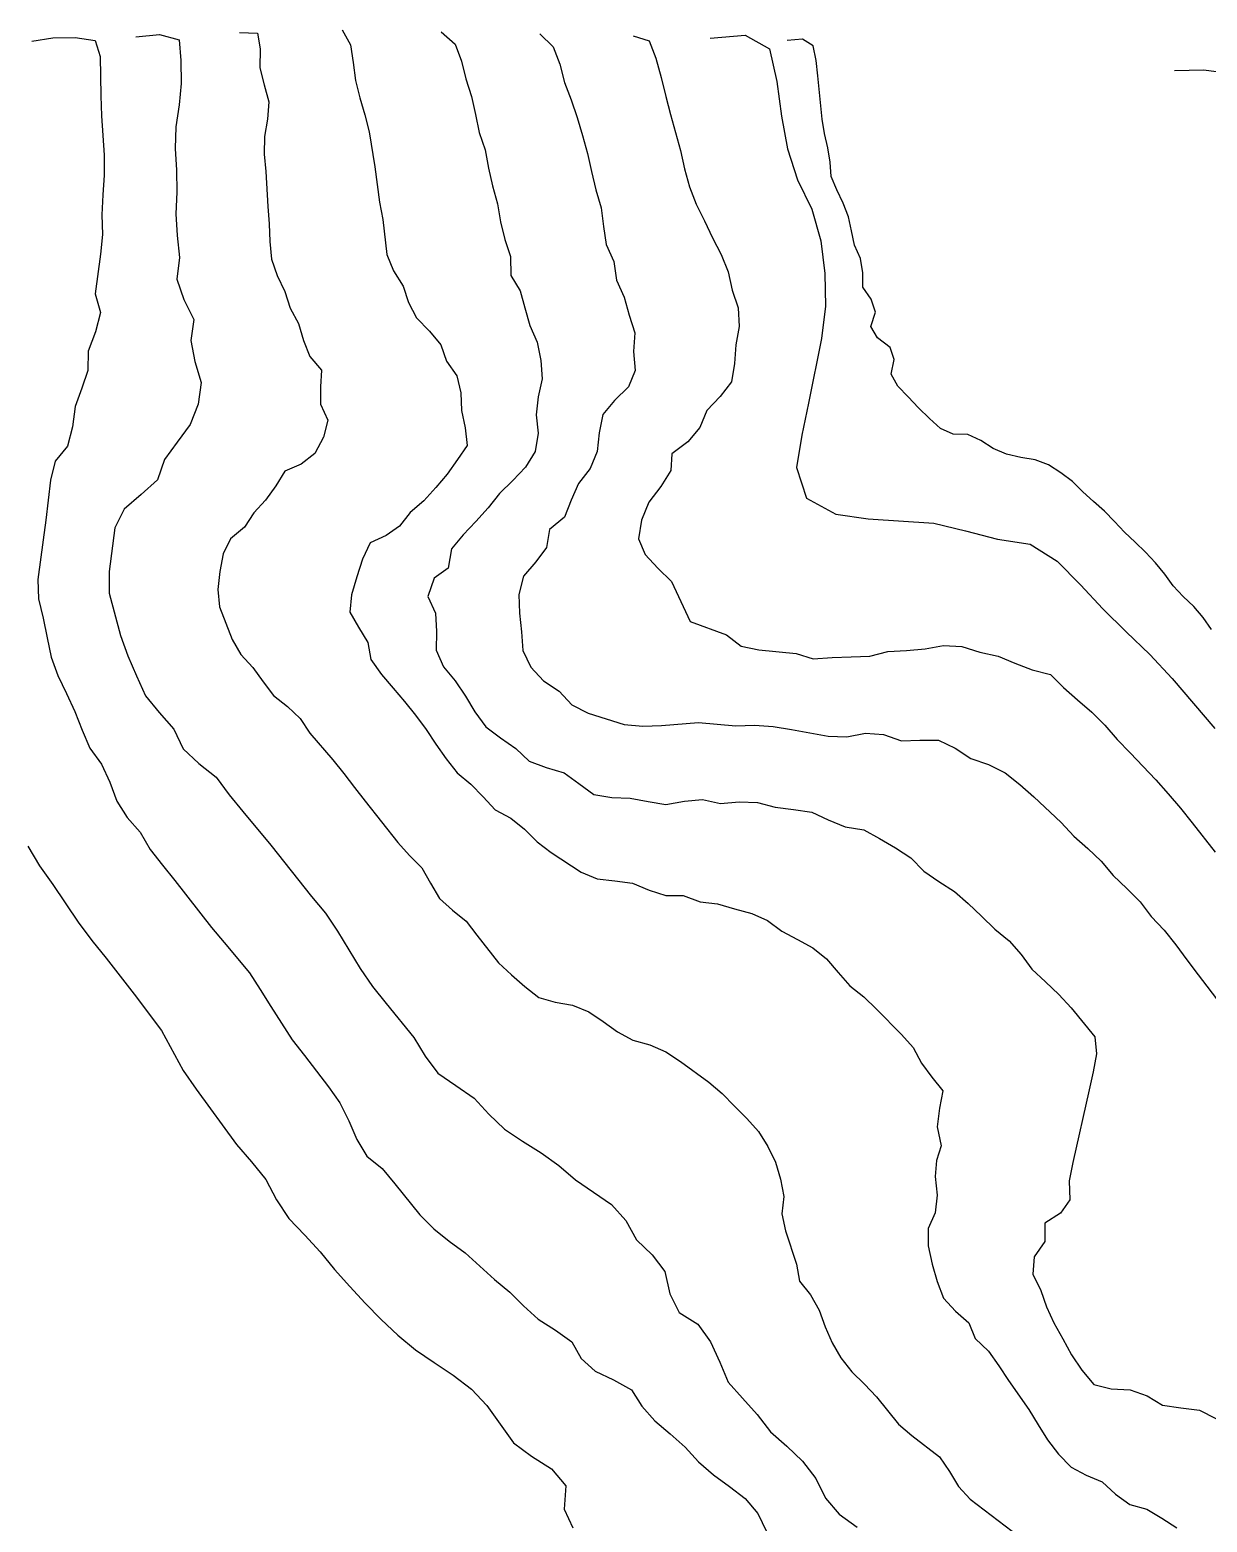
# Model space of a CAD drawing. Extents: x 2403 to 3303, y 1591 to 2515.
# Drawn here: x 2708.5 to 3005.3, y 2139.1 to 2515.2 of the extents above; entities that cross this region are included whole.
import ezdxf

# ---------------------------------------------------------------- set-up
doc = ezdxf.new("R2010")
doc.units = 0
doc.header["$MEASUREMENT"] = 0
doc.layers.add('TOPO', color=7, linetype='CONTINUOUS')

msp = doc.modelspace()

# ---------------------------------------------------------------- linework, layer by layer
at = {"layer": 'TOPO', "color": 0}
for p, q in [((2709.011, 2512.413, 530), (2714.31, 2513.246, 530)), ((2714.31, 2513.246, 530), (2719.977, 2513.264, 530)), ((2719.977, 2513.264, 530), (2724.97, 2512.536, 530)), ((2724.97, 2512.536, 530), (2726.256, 2508.48, 530)), ((2735.203, 2513.483, 520), (2741.181, 2514.071, 520)), ((2741.181, 2514.071, 520), (2746.146, 2512.749, 520)), ((2746.146, 2512.749, 520), (2746.581, 2507.477, 520)), ((2761.396, 2514.554, 510), (2765.903, 2514.382, 510)), ((2765.903, 2514.382, 510), (2766.571, 2510.426, 510)), ((2787.265, 2515.232, 500), (2789.329, 2511.465, 500)), ((2812.164, 2514.73, 490), (2815.713, 2511.623, 490)), ((2837.064, 2514.228, 480), (2840.464, 2510.928, 480)), ((2860.594, 2513.708, 470), (2864.6, 2512.466, 470)), ((2864.6, 2512.466, 470), (2866.359, 2508.093, 470)), ((2880.014, 2513.13, 460), (2888.796, 2513.866, 460)), ((2888.796, 2513.866, 460), (2894.962, 2510.423, 460)), ((2903.321, 2512.862, 450), (2899.434, 2512.552, 450)), ((2905.944, 2511.192, 450), (2903.321, 2512.862, 450)), ((2726.256, 2508.48, 530), (2726.407, 2498.581, 530)), ((2766.571, 2510.426, 510), (2766.499, 2505.633, 510)), ((2789.329, 2511.465, 500), (2789.995, 2506.982, 500)), ((2815.713, 2511.623, 490), (2817.317, 2507.369, 490)), ((2840.464, 2510.928, 480), (2842.082, 2506.576, 480)), ((2894.962, 2510.423, 460), (2896.797, 2502.248, 460)), ((2906.73, 2507.511, 450), (2905.944, 2511.192, 450)), ((2746.581, 2507.477, 520), (2746.635, 2501.746, 520)), ((2766.499, 2505.633, 510), (2767.565, 2501.381, 510)), ((2789.995, 2506.982, 500), (2790.584, 2502.446, 500)), ((2817.317, 2507.369, 490), (2818.418, 2502.851, 490)), ((2842.082, 2506.576, 480), (2843.253, 2501.975, 480)), ((2866.359, 2508.093, 470), (2867.672, 2503.185, 470)), ((2907.172, 2503.609, 450), (2906.73, 2507.511, 450)), ((2997.033, 2505.025, 460), (3004.457, 2505.167, 460)), ((3004.457, 2505.167, 460), (3011.939, 2504.143, 460)), ((2746.635, 2501.746, 520), (2746.138, 2496.302, 520)), ((2767.565, 2501.381, 510), (2768.748, 2497.125, 510)), ((2790.584, 2502.446, 500), (2791.664, 2498.097, 500)), ((2818.418, 2502.851, 490), (2819.808, 2498.415, 490)), ((2843.253, 2501.975, 480), (2844.987, 2497.598, 480)), ((2867.672, 2503.185, 470), (2868.83, 2498.418, 470)), ((2896.797, 2502.248, 460), (2897.964, 2493.441, 460)), ((2908.263, 2492.696, 450), (2907.172, 2503.609, 450)), ((2726.407, 2498.581, 530), (2726.539, 2493.596, 530)), ((2791.664, 2498.097, 500), (2792.965, 2493.829, 500)), ((2819.808, 2498.415, 490), (2820.868, 2493.904, 490)), ((2844.987, 2497.598, 480), (2846.52, 2493.151, 480)), ((2868.83, 2498.418, 470), (2869.998, 2493.886, 470)), ((2726.539, 2493.596, 530), (2726.925, 2488.61, 530)), ((2746.138, 2496.302, 520), (2745.324, 2490.824, 520)), ((2768.748, 2497.125, 510), (2768.396, 2492.747, 510)), ((2792.965, 2493.829, 500), (2794.017, 2489.496, 500)), ((2820.868, 2493.904, 490), (2821.74, 2489.364, 490)), ((2869.998, 2493.886, 470), (2872.502, 2484.793, 470)), ((2897.964, 2493.441, 460), (2899.517, 2485.244, 460)), ((2745.324, 2490.824, 520), (2745.123, 2485.339, 520)), ((2768.396, 2492.747, 510), (2767.642, 2488.336, 510)), ((2846.52, 2493.151, 480), (2847.847, 2488.631, 480)), ((2908.813, 2489.07, 450), (2908.263, 2492.696, 450)), ((2726.925, 2488.61, 530), (2727.273, 2483.622, 530)), ((2767.642, 2488.336, 510), (2767.543, 2483.938, 510)), ((2794.017, 2489.496, 500), (2795.444, 2480.699, 500)), ((2821.74, 2489.364, 490), (2823.268, 2484.966, 490)), ((2847.847, 2488.631, 480), (2849.09, 2484.09, 480)), ((2909.691, 2485.508, 450), (2908.813, 2489.07, 450)), ((2727.273, 2483.622, 530), (2727.249, 2478.631, 530)), ((2745.123, 2485.339, 520), (2745.472, 2479.845, 520)), ((2767.543, 2483.938, 510), (2768.008, 2479.538, 510)), ((2823.268, 2484.966, 490), (2824.106, 2480.414, 490)), ((2849.09, 2484.09, 480), (2850.141, 2479.502, 480)), ((2872.502, 2484.793, 470), (2873.569, 2480.202, 470)), ((2899.517, 2485.244, 460), (2902.014, 2477.471, 460)), ((2910.236, 2481.885, 450), (2909.691, 2485.508, 450)), ((2727.249, 2478.631, 530), (2726.93, 2473.64, 530)), ((2745.472, 2479.845, 520), (2745.585, 2474.348, 520)), ((2768.008, 2479.538, 510), (2768.474, 2470.72, 510)), ((2795.444, 2480.699, 500), (2796.085, 2476.282, 500)), ((2824.106, 2480.414, 490), (2825.158, 2475.886, 490)), ((2850.141, 2479.502, 480), (2851.193, 2474.912, 480)), ((2873.569, 2480.202, 470), (2874.802, 2475.648, 470)), ((2910.539, 2478.237, 450), (2910.236, 2481.885, 450)), ((2796.085, 2476.282, 500), (2796.625, 2471.836, 500)), ((2825.158, 2475.886, 490), (2826.405, 2471.398, 490)), ((2851.193, 2474.912, 480), (2852.533, 2470.392, 480)), ((2874.802, 2475.648, 470), (2876.485, 2471.266, 470)), ((2902.014, 2477.471, 460), (2905.629, 2470.006, 460)), ((2911.96, 2474.881, 450), (2910.539, 2478.237, 450)), ((2913.57, 2471.555, 450), (2911.96, 2474.881, 450)), ((2726.93, 2473.64, 530), (2726.639, 2468.651, 530)), ((2745.585, 2474.348, 520), (2745.342, 2468.852, 520)), ((2796.625, 2471.836, 500), (2797.491, 2467.464, 500)), ((2826.405, 2471.398, 490), (2827.145, 2466.843, 490)), ((2876.485, 2471.266, 470), (2878.621, 2467.062, 470)), ((2914.89, 2468.134, 450), (2913.57, 2471.555, 450)), ((2726.639, 2468.651, 530), (2726.803, 2463.671, 530)), ((2745.342, 2468.852, 520), (2745.692, 2463.375, 520)), ((2768.474, 2470.72, 510), (2768.872, 2466.323, 510)), ((2797.491, 2467.464, 500), (2798.474, 2458.629, 500)), ((2852.533, 2470.392, 480), (2853.099, 2465.709, 480)), ((2905.629, 2470.006, 460), (2907.89, 2462.093, 460)), ((2915.642, 2464.555, 450), (2914.89, 2468.134, 450)), ((2726.803, 2463.671, 530), (2726.361, 2458.661, 530)), ((2745.692, 2463.375, 520), (2746.197, 2457.895, 520)), ((2768.872, 2466.323, 510), (2769.001, 2461.875, 510)), ((2827.145, 2466.843, 490), (2828.27, 2462.392, 490)), ((2853.099, 2465.709, 480), (2853.779, 2461.102, 480)), ((2878.621, 2467.062, 470), (2880.64, 2462.805, 470)), ((2916.406, 2460.977, 450), (2915.642, 2464.555, 450)), ((2769.001, 2461.875, 510), (2769.421, 2457.477, 510)), ((2828.27, 2462.392, 490), (2829.676, 2458.078, 490)), ((2853.779, 2461.102, 480), (2855.748, 2456.839, 480)), ((2880.64, 2462.805, 470), (2882.771, 2458.574, 470)), ((2907.89, 2462.093, 460), (2908.93, 2453.855, 460)), ((2917.922, 2457.603, 450), (2916.406, 2460.977, 450)), ((2726.361, 2458.661, 530), (2724.966, 2448.687, 530)), ((2746.197, 2457.895, 520), (2745.598, 2452.391, 520)), ((2769.421, 2457.477, 510), (2770.893, 2453.349, 510)), ((2798.474, 2458.629, 500), (2800.191, 2454.473, 500)), ((2829.676, 2458.078, 490), (2829.735, 2453.335, 490)), ((2855.748, 2456.839, 480), (2856.371, 2452.164, 480)), ((2882.771, 2458.574, 470), (2884.512, 2454.224, 470)), ((2918.533, 2454.037, 450), (2917.922, 2457.603, 450)), ((2745.598, 2452.391, 520), (2747.372, 2447.243, 520)), ((2770.893, 2453.349, 510), (2772.753, 2449.31, 510)), ((2800.191, 2454.473, 500), (2802.662, 2450.653, 500)), ((2829.735, 2453.335, 490), (2832.091, 2449.449, 490)), ((2856.371, 2452.164, 480), (2858.335, 2447.884, 480)), ((2884.512, 2454.224, 470), (2885.569, 2449.635, 470)), ((2908.93, 2453.855, 460), (2909.121, 2445.571, 460)), ((2918.46, 2450.359, 450), (2918.533, 2454.037, 450)), ((2724.966, 2448.687, 530), (2726.293, 2444.008, 530)), ((2772.753, 2449.31, 510), (2774.16, 2445.108, 510)), ((2802.662, 2450.653, 500), (2803.996, 2446.496, 500)), ((2832.091, 2449.449, 490), (2833.328, 2445.135, 490)), ((2885.569, 2449.635, 470), (2887.072, 2445.158, 470)), ((2920.616, 2447.332, 450), (2918.46, 2450.359, 450)), ((2747.372, 2447.243, 520), (2749.889, 2442.226, 520)), ((2774.16, 2445.108, 510), (2776.206, 2441.198, 510)), ((2803.996, 2446.496, 500), (2806.013, 2442.63, 500)), ((2833.328, 2445.135, 490), (2834.578, 2440.729, 490)), ((2858.335, 2447.884, 480), (2859.605, 2443.355, 480)), ((2887.072, 2445.158, 470), (2887.357, 2440.497, 470)), ((2909.121, 2445.571, 460), (2908.052, 2437.412, 460)), ((2921.717, 2444.118, 450), (2920.616, 2447.332, 450)), ((2726.293, 2444.008, 530), (2725.084, 2439.151, 530)), ((2749.889, 2442.226, 520), (2749.112, 2436.923, 520)), ((2776.206, 2441.198, 510), (2777.478, 2436.947, 510)), ((2806.013, 2442.63, 500), (2809.272, 2439.286, 500)), ((2859.605, 2443.355, 480), (2861.036, 2438.841, 480)), ((2920.559, 2440.431, 450), (2921.717, 2444.118, 450)), ((2725.084, 2439.151, 530), (2723.221, 2434.231, 530)), ((2809.272, 2439.286, 500), (2812.092, 2435.84, 500)), ((2834.578, 2440.729, 490), (2836.394, 2436.484, 490)), ((2861.036, 2438.841, 480), (2860.679, 2434.172, 480)), ((2887.357, 2440.497, 470), (2886.516, 2435.878, 470)), ((2908.052, 2437.412, 460), (2904.78, 2421.19, 460)), ((2922.211, 2437.596, 450), (2920.559, 2440.431, 450)), ((2925.429, 2435.213, 450), (2922.211, 2437.596, 450)), ((2723.221, 2434.231, 530), (2723.131, 2429.41, 530)), ((2749.112, 2436.923, 520), (2750.103, 2431.659, 520)), ((2777.478, 2436.947, 510), (2779.093, 2432.89, 510)), ((2812.092, 2435.84, 500), (2813.523, 2431.71, 500)), ((2836.394, 2436.484, 490), (2837.304, 2431.889, 490)), ((2860.679, 2434.172, 480), (2861.142, 2429.4, 480)), ((2886.516, 2435.878, 470), (2886.155, 2431.183, 470)), ((2926.378, 2432.115, 450), (2925.429, 2435.213, 450)), ((2750.103, 2431.659, 520), (2751.674, 2426.354, 520)), ((2779.093, 2432.89, 510), (2782.028, 2429.476, 510)), ((2813.523, 2431.71, 500), (2816.148, 2427.998, 500)), ((2837.304, 2431.889, 490), (2837.66, 2427.247, 490)), ((2886.155, 2431.183, 470), (2885.407, 2426.548, 470)), ((2925.614, 2428.45, 450), (2926.378, 2432.115, 450)), ((2723.131, 2429.41, 530), (2721.652, 2424.923, 530)), ((2751.674, 2426.354, 520), (2750.973, 2420.859, 520)), ((2782.028, 2429.476, 510), (2781.799, 2425.23, 510)), ((2816.148, 2427.998, 500), (2817.158, 2423.743, 500)), ((2837.66, 2427.247, 490), (2836.633, 2422.721, 490)), ((2861.142, 2429.4, 480), (2859.436, 2425.288, 480)), ((2885.407, 2426.548, 470), (2882.498, 2422.825, 470)), ((2927.351, 2425.469, 450), (2925.614, 2428.45, 450)), ((2721.652, 2424.923, 530), (2719.974, 2420.318, 530)), ((2781.799, 2425.23, 510), (2781.807, 2420.862, 510)), ((2817.158, 2423.743, 500), (2817.369, 2419.326, 500)), ((2836.633, 2422.721, 490), (2836.18, 2418.172, 490)), ((2859.436, 2425.288, 480), (2855.939, 2421.853, 480)), ((2882.498, 2422.825, 470), (2879.189, 2419.282, 470)), ((2929.903, 2422.715, 450), (2927.351, 2425.469, 450)), ((2932.57, 2419.996, 450), (2929.903, 2422.715, 450)), ((2719.974, 2420.318, 530), (2719.28, 2415.15, 530)), ((2750.973, 2420.859, 520), (2748.897, 2415.737, 520)), ((2781.807, 2420.862, 510), (2783.601, 2416.86, 510)), ((2817.369, 2419.326, 500), (2818.294, 2414.962, 500)), ((2852.987, 2418.333, 480), (2852.071, 2413.659, 480)), ((2855.939, 2421.853, 480), (2852.987, 2418.333, 480)), ((2879.189, 2419.282, 470), (2877.409, 2415.053, 470)), ((2904.78, 2421.19, 460), (2903.121, 2413.102, 460)), ((2935.272, 2417.311, 450), (2932.57, 2419.996, 450)), ((2719.28, 2415.15, 530), (2718.037, 2410.313, 530)), ((2748.897, 2415.737, 520), (2745.618, 2411.302, 520)), ((2783.601, 2416.86, 510), (2782.552, 2412.547, 510)), ((2818.294, 2414.962, 500), (2818.79, 2410.511, 500)), ((2836.18, 2418.172, 490), (2836.67, 2413.562, 490)), ((2877.409, 2415.053, 470), (2874.346, 2411.425, 470)), ((2938.054, 2414.799, 450), (2935.272, 2417.311, 450)), ((2941.256, 2413.376, 450), (2938.054, 2414.799, 450)), ((2745.618, 2411.302, 520), (2742.457, 2406.968, 520)), ((2782.552, 2412.547, 510), (2780.368, 2408.502, 510)), ((2836.67, 2413.562, 490), (2835.871, 2408.953, 490)), ((2852.071, 2413.659, 480), (2851.567, 2408.94, 480)), ((2874.346, 2411.425, 470), (2870.356, 2408.366, 470)), ((2903.121, 2413.102, 460), (2901.755, 2404.937, 460)), ((2944.971, 2413.252, 450), (2941.256, 2413.376, 450)), ((2948.25, 2411.772, 450), (2944.971, 2413.252, 450)), ((2951.346, 2409.709, 450), (2948.25, 2411.772, 450)), ((2718.037, 2410.313, 530), (2714.883, 2406.567, 530)), ((2742.457, 2406.968, 520), (2740.708, 2401.866, 520)), ((2780.368, 2408.502, 510), (2776.891, 2405.788, 510)), ((2816.321, 2406.934, 500), (2813.752, 2403.272, 500)), ((2818.79, 2410.511, 500), (2816.321, 2406.934, 500)), ((2835.871, 2408.953, 490), (2833.454, 2405.025, 490)), ((2851.567, 2408.94, 480), (2849.76, 2404.677, 480)), ((2870.356, 2408.366, 470), (2870.068, 2404.151, 470)), ((2954.703, 2408.29, 450), (2951.346, 2409.709, 450)), ((2958.297, 2407.49, 450), (2954.703, 2408.29, 450)), ((2961.939, 2406.899, 450), (2958.297, 2407.49, 450)), ((2714.883, 2406.567, 530), (2713.708, 2401.784, 530)), ((2772.777, 2404.047, 510), (2770.543, 2400.31, 510)), ((2776.891, 2405.788, 510), (2772.777, 2404.047, 510)), ((2813.752, 2403.272, 500), (2810.847, 2399.884, 500)), ((2833.454, 2405.025, 490), (2830.241, 2401.632, 490)), ((2849.76, 2404.677, 480), (2846.821, 2400.893, 480)), ((2870.068, 2404.151, 470), (2867.607, 2400.173, 470)), ((2901.755, 2404.937, 460), (2904.292, 2397.239, 460)), ((2965.311, 2405.607, 450), (2961.939, 2406.899, 450)), ((2968.417, 2403.615, 450), (2965.311, 2405.607, 450)), ((2971.353, 2401.384, 450), (2968.417, 2403.615, 450)), ((2713.708, 2401.784, 530), (2713.144, 2396.708, 530)), ((2740.708, 2401.866, 520), (2736.592, 2398.156, 520)), ((2770.543, 2400.31, 510), (2767.942, 2396.741, 510)), ((2810.847, 2399.884, 500), (2807.868, 2396.566, 500)), ((2830.241, 2401.632, 490), (2826.933, 2398.382, 490)), ((2846.821, 2400.893, 480), (2844.978, 2396.664, 480)), ((2867.607, 2400.173, 470), (2864.584, 2396.204, 470)), ((2973.965, 2398.812, 450), (2971.353, 2401.384, 450)), ((2713.144, 2396.708, 530), (2712.576, 2391.667, 530)), ((2736.592, 2398.156, 520), (2732.281, 2394.46, 520)), ((2767.942, 2396.741, 510), (2764.947, 2393.496, 510)), ((2807.868, 2396.566, 500), (2804.366, 2393.636, 500)), ((2826.933, 2398.382, 490), (2824.072, 2394.745, 490)), ((2844.978, 2396.664, 480), (2843.257, 2392.444, 480)), ((2864.584, 2396.204, 470), (2862.734, 2391.645, 470)), ((2904.292, 2397.239, 460), (2911.658, 2393.204, 460)), ((2976.662, 2396.334, 450), (2973.965, 2398.812, 450)), ((2979.455, 2393.961, 450), (2976.662, 2396.334, 450)), ((2732.281, 2394.46, 520), (2729.964, 2389.691, 520)), ((2764.947, 2393.496, 510), (2762.589, 2389.87, 510)), ((2804.366, 2393.636, 500), (2801.701, 2390.175, 500)), ((2824.072, 2394.745, 490), (2820.916, 2391.342, 490)), ((2843.257, 2392.444, 480), (2839.531, 2389.294, 480)), ((2911.658, 2393.204, 460), (2919.873, 2391.96, 460)), ((2919.873, 2391.96, 460), (2936.377, 2390.941, 460)), ((2981.983, 2391.31, 450), (2979.455, 2393.961, 450)), ((2712.576, 2391.667, 530), (2711.858, 2386.701, 530)), ((2729.964, 2389.691, 520), (2728.479, 2378.719, 520)), ((2762.589, 2389.87, 510), (2759.106, 2386.995, 510)), ((2801.701, 2390.175, 500), (2798.332, 2387.834, 500)), ((2820.916, 2391.342, 490), (2817.755, 2387.947, 490)), ((2839.531, 2389.294, 480), (2838.759, 2384.811, 480)), ((2862.734, 2391.645, 470), (2861.927, 2386.972, 470)), ((2936.377, 2390.941, 460), (2944.37, 2388.966, 460)), ((2944.37, 2388.966, 460), (2952.41, 2386.912, 460)), ((2984.497, 2388.642, 450), (2981.983, 2391.31, 450)), ((2987.145, 2386.108, 450), (2984.497, 2388.642, 450)), ((2711.858, 2386.701, 530), (2710.511, 2376.727, 530)), ((2759.106, 2386.995, 510), (2757.259, 2383.154, 510)), ((2794.325, 2385.919, 500), (2792.403, 2381.87, 500)), ((2798.332, 2387.834, 500), (2794.325, 2385.919, 500)), ((2814.812, 2384.435, 490), (2813.943, 2379.577, 490)), ((2817.755, 2387.947, 490), (2814.812, 2384.435, 490)), ((2838.759, 2384.811, 480), (2836.092, 2381.162, 480)), ((2861.927, 2386.972, 470), (2863.645, 2383.049, 470)), ((2952.41, 2386.912, 460), (2960.644, 2385.597, 460)), ((2960.644, 2385.597, 460), (2967.506, 2381.362, 460)), ((2989.788, 2383.568, 450), (2987.145, 2386.108, 450)), ((2757.259, 2383.154, 510), (2756.425, 2378.724, 510)), ((2792.403, 2381.87, 500), (2790.925, 2377.385, 500)), ((2836.092, 2381.162, 480), (2832.953, 2377.569, 480)), ((2863.645, 2383.049, 470), (2866.858, 2379.596, 470)), ((2967.506, 2381.362, 460), (2973.404, 2375.363, 460)), ((2992.318, 2380.913, 450), (2989.788, 2383.568, 450)), ((2994.592, 2378.04, 450), (2992.318, 2380.913, 450)), ((2728.479, 2378.719, 520), (2728.531, 2373.292, 520)), ((2756.425, 2378.724, 510), (2755.89, 2374.228, 510)), ((2790.925, 2377.385, 500), (2789.62, 2372.864, 500)), ((2810.452, 2377.052, 490), (2808.862, 2372.437, 490)), ((2813.943, 2379.577, 490), (2810.452, 2377.052, 490)), ((2832.953, 2377.569, 480), (2831.816, 2372.953, 480)), ((2866.858, 2379.596, 470), (2870.283, 2376.211, 470)), ((2996.751, 2375.074, 450), (2994.592, 2378.04, 450)), ((2710.511, 2376.727, 530), (2710.667, 2371.811, 530)), ((2728.531, 2373.292, 520), (2731.347, 2362.64, 520)), ((2755.89, 2374.228, 510), (2756.36, 2369.842, 510)), ((2870.283, 2376.211, 470), (2874.963, 2366.132, 470)), ((2973.404, 2375.363, 460), (2979.004, 2369.298, 460)), ((2999.258, 2372.413, 450), (2996.751, 2375.074, 450)), ((2710.667, 2371.811, 530), (2711.863, 2366.954, 530)), ((2756.36, 2369.842, 510), (2757.915, 2365.711, 510)), ((2789.62, 2372.864, 500), (2789.154, 2368.504, 500)), ((2808.862, 2372.437, 490), (2810.76, 2368.267, 490)), ((2831.816, 2372.953, 480), (2831.987, 2368.257, 480)), ((3001.957, 2369.923, 450), (2999.258, 2372.413, 450)), ((3004.27, 2367.098, 450), (3001.957, 2369.923, 450)), ((2711.863, 2366.954, 530), (2712.839, 2362.052, 530)), ((2757.915, 2365.711, 510), (2759.506, 2361.562, 510)), ((2789.154, 2368.504, 500), (2791.365, 2364.683, 500)), ((2810.76, 2368.267, 490), (2811.06, 2363.641, 490)), ((2831.987, 2368.257, 480), (2832.443, 2363.564, 480)), ((2874.963, 2366.132, 470), (2884.146, 2362.789, 470)), ((2979.004, 2369.298, 460), (2984.888, 2363.511, 460)), ((3006.376, 2364.09, 450), (3004.27, 2367.098, 450)), ((2712.839, 2362.052, 530), (2713.9, 2357.176, 530)), ((2731.347, 2362.64, 520), (2733.201, 2357.461, 520)), ((2791.365, 2364.683, 500), (2793.688, 2360.811, 500)), ((2811.06, 2363.641, 490), (2810.971, 2358.879, 490)), ((2832.443, 2363.564, 480), (2832.789, 2358.856, 480)), ((2884.146, 2362.789, 470), (2887.809, 2359.912, 470)), ((2984.888, 2363.511, 460), (2990.891, 2357.817, 460)), ((2759.506, 2361.562, 510), (2761.708, 2357.801, 510)), ((2793.688, 2360.811, 500), (2794.513, 2356.512, 500)), ((2810.971, 2358.879, 490), (2812.814, 2354.742, 490)), ((2832.789, 2358.856, 480), (2834.795, 2354.594, 480)), ((2887.809, 2359.912, 470), (2892.26, 2358.964, 470)), ((2892.26, 2358.964, 470), (2901.675, 2358.041, 470)), ((2901.675, 2358.041, 470), (2906, 2356.677, 470)), ((2920.224, 2357.366, 470), (2924.838, 2358.564, 470)), ((2924.838, 2358.564, 470), (2929.497, 2358.844, 470)), ((2929.497, 2358.844, 470), (2934.194, 2359.217, 470)), ((2934.194, 2359.217, 470), (2938.873, 2360.095, 470)), ((2938.873, 2360.095, 470), (2943.486, 2359.805, 470)), ((2943.486, 2359.805, 470), (2948.002, 2358.436, 470)), ((2948.002, 2358.436, 470), (2952.588, 2357.371, 470)), ((2713.9, 2357.176, 530), (2715.592, 2352.49, 530)), ((2733.201, 2357.461, 520), (2735.438, 2352.435, 520)), ((2761.708, 2357.801, 510), (2764.761, 2354.556, 510)), ((2764.761, 2354.556, 510), (2767.314, 2350.942, 510)), ((2794.513, 2356.512, 500), (2797.146, 2352.801, 500)), ((2812.814, 2354.742, 490), (2815.768, 2351.169, 490)), ((2834.795, 2354.594, 480), (2838.028, 2351.156, 480)), ((2906, 2356.677, 470), (2910.775, 2357.042, 470)), ((2910.775, 2357.042, 470), (2915.569, 2357.226, 470)), ((2915.569, 2357.226, 470), (2920.224, 2357.366, 470)), ((2952.588, 2357.371, 470), (2956.799, 2355.62, 470)), ((2956.799, 2355.62, 470), (2961.176, 2353.951, 470)), ((2990.891, 2357.817, 460), (2996.464, 2351.722, 460)), ((2715.592, 2352.49, 530), (2717.735, 2347.984, 530)), ((2735.438, 2352.435, 520), (2737.658, 2347.397, 520)), ((2767.314, 2350.942, 510), (2769.935, 2347.454, 510)), ((2797.146, 2352.801, 500), (2800.071, 2349.367, 500)), ((2815.768, 2351.169, 490), (2818.306, 2347.289, 490)), ((2838.028, 2351.156, 480), (2841.982, 2348.557, 480)), ((2961.176, 2353.951, 470), (2965.79, 2352.801, 470)), ((2965.79, 2352.801, 470), (2969.107, 2349.501, 470)), ((2996.464, 2351.722, 460), (3007.242, 2339.18, 460)), ((2717.735, 2347.984, 530), (2719.847, 2343.454, 530)), ((2737.658, 2347.397, 520), (2741.134, 2343.162, 520)), ((2769.935, 2347.454, 510), (2773.456, 2344.699, 510)), ((2800.071, 2349.367, 500), (2802.971, 2345.995, 500)), ((2818.306, 2347.289, 490), (2820.725, 2343.329, 490)), ((2841.982, 2348.557, 480), (2845.134, 2345.084, 480)), ((2969.107, 2349.501, 470), (2972.635, 2346.389, 470)), ((2719.847, 2343.454, 530), (2721.7, 2338.777, 530)), ((2741.134, 2343.162, 520), (2744.791, 2339.029, 520)), ((2773.456, 2344.699, 510), (2776.616, 2341.64, 510)), ((2802.971, 2345.995, 500), (2805.757, 2342.505, 500)), ((2820.725, 2343.329, 490), (2823.494, 2339.598, 490)), ((2845.134, 2345.084, 480), (2849.248, 2343.036, 480)), ((2849.248, 2343.036, 480), (2858.358, 2340.208, 480)), ((2972.635, 2346.389, 470), (2976.198, 2343.297, 470)), ((2976.198, 2343.297, 470), (2979.546, 2339.995, 470)), ((2776.616, 2341.64, 510), (2779.071, 2337.966, 510)), ((2805.757, 2342.505, 500), (2808.434, 2338.923, 500)), ((2823.494, 2339.598, 490), (2827.187, 2336.808, 490)), ((2858.358, 2340.208, 480), (2863.041, 2339.725, 480)), ((2863.041, 2339.725, 480), (2867.764, 2339.951, 480)), ((2867.764, 2339.951, 480), (2877.108, 2340.666, 480)), ((2877.108, 2340.666, 480), (2886.472, 2339.818, 480)), ((2886.472, 2339.818, 480), (2891.183, 2339.982, 480)), ((2891.183, 2339.982, 480), (2895.879, 2339.669, 480)), ((2895.879, 2339.669, 480), (2900.533, 2338.94, 480)), ((2979.546, 2339.995, 470), (2982.628, 2336.431, 470)), ((2721.7, 2338.777, 530), (2723.649, 2334.166, 530)), ((2744.791, 2339.029, 520), (2747.166, 2334.078, 520)), ((2779.071, 2337.966, 510), (2784.871, 2331.28, 510)), ((2808.434, 2338.923, 500), (2810.868, 2335.173, 500)), ((2827.187, 2336.808, 490), (2830.995, 2334.137, 490)), ((2900.533, 2338.94, 480), (2909.79, 2337.222, 480)), ((2909.79, 2337.222, 480), (2914.5, 2337.093, 480)), ((2914.5, 2337.093, 480), (2919.16, 2338.009, 480)), ((2919.16, 2338.009, 480), (2923.718, 2337.648, 480)), ((2923.718, 2337.648, 480), (2928.242, 2336.059, 480)), ((2928.242, 2336.059, 480), (2932.872, 2336.204, 480)), ((2932.872, 2336.204, 480), (2937.553, 2336.228, 480)), ((2937.553, 2336.228, 480), (2941.814, 2334.2, 480)), ((2982.628, 2336.431, 470), (2985.86, 2333.005, 470)), ((2723.649, 2334.166, 530), (2726.535, 2330.143, 530)), ((2747.166, 2334.078, 520), (2751.138, 2330.353, 520)), ((2810.868, 2335.173, 500), (2813.479, 2331.51, 500)), ((2830.995, 2334.137, 490), (2834.363, 2330.966, 490)), ((2941.814, 2334.2, 480), (2945.736, 2331.578, 480)), ((2985.86, 2333.005, 470), (2992.37, 2326.194, 470)), ((2726.535, 2330.143, 530), (2728.652, 2325.599, 530)), ((2751.138, 2330.353, 520), (2755.517, 2326.903, 520)), ((2784.871, 2331.28, 510), (2787.656, 2327.846, 510)), ((2813.479, 2331.51, 500), (2816.274, 2328.012, 500)), ((2816.274, 2328.012, 500), (2819.682, 2325.165, 500)), ((2834.363, 2330.966, 490), (2838.713, 2329.324, 490)), ((2838.713, 2329.324, 490), (2843.211, 2327.96, 490)), ((2843.211, 2327.96, 490), (2846.896, 2325.265, 490)), ((2945.736, 2331.578, 480), (2950.175, 2330.074, 480)), ((2950.175, 2330.074, 480), (2954.347, 2327.961, 480)), ((2954.347, 2327.961, 480), (2958.116, 2325.086, 480)), ((2728.652, 2325.599, 530), (2730.403, 2320.826, 530)), ((2755.517, 2326.903, 520), (2758.738, 2322.473, 520)), ((2787.656, 2327.846, 510), (2790.326, 2324.32, 510)), ((2790.326, 2324.32, 510), (2793.045, 2320.833, 510)), ((2819.682, 2325.165, 500), (2822.753, 2321.935, 500)), ((2846.896, 2325.265, 490), (2850.696, 2322.563, 490)), ((2958.116, 2325.086, 480), (2961.616, 2321.939, 480)), ((2992.37, 2326.194, 470), (2995.506, 2322.68, 470)), ((2730.403, 2320.826, 530), (2733.007, 2316.692, 530)), ((2758.738, 2322.473, 520), (2762.206, 2318.209, 520)), ((2793.045, 2320.833, 510), (2801.279, 2310.43, 510)), ((2822.753, 2321.935, 500), (2825.855, 2318.645, 500)), ((2850.696, 2322.563, 490), (2855.213, 2321.74, 490)), ((2855.213, 2321.74, 490), (2859.876, 2321.635, 490)), ((2859.876, 2321.635, 490), (2864.391, 2320.74, 490)), ((2864.391, 2320.74, 490), (2868.859, 2319.992, 490)), ((2868.859, 2319.992, 490), (2873.509, 2320.881, 490)), ((2873.509, 2320.881, 490), (2878.113, 2321.236, 490)), ((2878.113, 2321.236, 490), (2882.618, 2320.277, 490)), ((2882.618, 2320.277, 490), (2887.3, 2320.643, 490)), ((2887.3, 2320.643, 490), (2891.906, 2320.544, 490)), ((2891.906, 2320.544, 490), (2896.406, 2319.361, 490)), ((2961.616, 2321.939, 480), (2968.491, 2315.512, 480)), ((2995.506, 2322.68, 470), (2998.568, 2319.099, 470)), ((2733.007, 2316.692, 530), (2736.314, 2313.002, 530)), ((2762.206, 2318.209, 520), (2769.284, 2309.789, 520)), ((2825.855, 2318.645, 500), (2829.756, 2316.574, 500)), ((2896.406, 2319.361, 490), (2901.062, 2318.767, 490)), ((2901.062, 2318.767, 490), (2905.666, 2318.079, 490)), ((2905.666, 2318.079, 490), (2909.794, 2316.163, 490)), ((2998.568, 2319.099, 470), (3001.511, 2315.42, 470)), ((2736.314, 2313.002, 530), (2738.881, 2308.681, 530)), ((2829.756, 2316.574, 500), (2833.213, 2313.833, 500)), ((2833.213, 2313.833, 500), (2836.393, 2310.608, 500)), ((2909.794, 2316.163, 490), (2914.079, 2314.42, 490)), ((2914.079, 2314.42, 490), (2918.771, 2313.611, 490)), ((2918.771, 2313.611, 490), (2922.737, 2311.463, 490)), ((2968.491, 2315.512, 480), (2971.703, 2312.068, 480)), ((3001.511, 2315.42, 470), (3007.325, 2308.017, 470)), ((2708.008, 2309.483, 540), (2710.964, 2304.577, 540)), ((2769.284, 2309.789, 520), (2779.528, 2296.862, 520)), ((2801.279, 2310.43, 510), (2804.243, 2307.148, 510)), ((2836.393, 2310.608, 500), (2839.972, 2307.941, 500)), ((2922.737, 2311.463, 490), (2926.763, 2309.116, 490)), ((2971.703, 2312.068, 480), (2975.219, 2308.932, 480)), ((2738.881, 2308.681, 530), (2741.911, 2304.715, 530)), ((2804.243, 2307.148, 510), (2807.327, 2304.042, 510)), ((2839.972, 2307.941, 500), (2847.473, 2302.986, 500)), ((2926.763, 2309.116, 490), (2930.642, 2306.604, 490)), ((2930.642, 2306.604, 490), (2933.847, 2303.244, 490)), ((2975.219, 2308.932, 480), (2978.622, 2305.692, 480)), ((2978.622, 2305.692, 480), (2981.647, 2302.08, 480)), ((2710.964, 2304.577, 540), (2714.273, 2299.866, 540)), ((2741.911, 2304.715, 530), (2745.049, 2300.831, 530)), ((2807.327, 2304.042, 510), (2809.502, 2300.159, 510)), ((2847.473, 2302.986, 500), (2851.539, 2301.314, 500)), ((2933.847, 2303.244, 490), (2937.67, 2300.631, 490)), ((2981.647, 2302.08, 480), (2985.045, 2298.815, 480)), ((2714.273, 2299.866, 540), (2720.676, 2290.324, 540)), ((2745.049, 2300.831, 530), (2754.299, 2289.049, 530)), ((2809.502, 2300.159, 510), (2811.797, 2296.36, 510)), ((2851.539, 2301.314, 500), (2856.001, 2300.778, 500)), ((2856.001, 2300.778, 500), (2860.41, 2300.176, 500)), ((2860.41, 2300.176, 500), (2864.604, 2298.399, 500)), ((2864.604, 2298.399, 500), (2868.838, 2297.098, 500)), ((2937.67, 2300.631, 490), (2941.589, 2298.124, 490)), ((2941.589, 2298.124, 490), (2945.095, 2295.088, 490)), ((2985.045, 2298.815, 480), (2988.375, 2295.498, 480)), ((2779.528, 2296.862, 520), (2783.049, 2292.636, 520)), ((2811.797, 2296.36, 510), (2815.074, 2293.393, 510)), ((2868.838, 2297.098, 500), (2873.23, 2297.071, 500)), ((2873.23, 2297.071, 500), (2877.48, 2295.467, 500)), ((2877.48, 2295.467, 500), (2881.879, 2294.975, 500)), ((2881.879, 2294.975, 500), (2886.14, 2293.729, 500)), ((2945.095, 2295.088, 490), (2948.406, 2291.829, 490)), ((2988.375, 2295.498, 480), (2991.226, 2291.75, 480)), ((2783.049, 2292.636, 520), (2786.093, 2288.07, 520)), ((2815.074, 2293.393, 510), (2818.466, 2290.607, 510)), ((2818.466, 2290.607, 510), (2821.189, 2287.12, 510)), ((2886.14, 2293.729, 500), (2890.479, 2292.555, 500)), ((2890.479, 2292.555, 500), (2894.487, 2290.816, 500)), ((2894.487, 2290.816, 500), (2898.116, 2288.079, 500)), ((2948.406, 2291.829, 490), (2951.768, 2288.624, 490)), ((2991.226, 2291.75, 480), (2994.436, 2288.302, 480)), ((2720.676, 2290.324, 540), (2724.148, 2285.749, 540)), ((2754.299, 2289.049, 530), (2757.514, 2285.222, 530)), ((2786.093, 2288.07, 520), (2788.911, 2283.342, 520)), ((2821.189, 2287.12, 510), (2826.621, 2280.108, 510)), ((2898.116, 2288.079, 500), (2902.043, 2285.947, 500)), ((2951.768, 2288.624, 490), (2955.382, 2285.657, 490)), ((2994.436, 2288.302, 480), (2997.39, 2284.648, 480)), ((2724.148, 2285.749, 540), (2727.733, 2281.259, 540)), ((2757.514, 2285.222, 530), (2763.907, 2277.546, 530)), ((2788.911, 2283.342, 520), (2791.779, 2278.644, 520)), ((2902.043, 2285.947, 500), (2905.905, 2283.896, 500)), ((2905.905, 2283.896, 500), (2909.318, 2281.087, 500)), ((2955.382, 2285.657, 490), (2958.381, 2282.188, 490)), ((2997.39, 2284.648, 480), (3000.157, 2280.833, 480)), ((2727.733, 2281.259, 540), (2734.83, 2272.224, 540)), ((2826.621, 2280.108, 510), (2829.893, 2277.086, 510)), ((2909.318, 2281.087, 500), (2912.25, 2277.661, 500)), ((2958.381, 2282.188, 490), (2961.107, 2278.475, 490)), ((3000.157, 2280.833, 480), (3002.998, 2277.08, 480)), ((2763.907, 2277.546, 530), (2766.611, 2273.356, 530)), ((2791.779, 2278.644, 520), (2794.924, 2274.143, 520)), ((2829.893, 2277.086, 510), (2833.298, 2274.108, 510)), ((2912.25, 2277.661, 500), (2915.226, 2274.284, 500)), ((2961.107, 2278.475, 490), (2964.561, 2275.344, 490)), ((2964.561, 2275.344, 490), (2967.931, 2272.151, 490)), ((3002.998, 2277.08, 480), (3008.718, 2269.577, 480)), ((2734.83, 2272.224, 540), (2741.728, 2263.088, 540)), ((2766.611, 2273.356, 530), (2769.249, 2269.112, 530)), ((2794.924, 2274.143, 520), (2798.334, 2269.832, 520)), ((2833.298, 2274.108, 510), (2836.822, 2271.39, 510)), ((2915.226, 2274.284, 500), (2918.741, 2271.562, 500)), ((2918.741, 2271.562, 500), (2921.906, 2268.403, 500)), ((2967.931, 2272.151, 490), (2971.031, 2268.725, 490)), ((2769.249, 2269.112, 530), (2774.664, 2260.722, 530)), ((2798.334, 2269.832, 520), (2805.28, 2261.292, 520)), ((2836.822, 2271.39, 510), (2840.953, 2270.232, 510)), ((2840.953, 2270.232, 510), (2845.297, 2269.422, 510)), ((2845.297, 2269.422, 510), (2849.395, 2267.773, 510)), ((2921.906, 2268.403, 500), (2928.213, 2262.078, 500)), ((2971.031, 2268.725, 490), (2977.008, 2261.463, 490)), ((2849.395, 2267.773, 510), (2853.074, 2265.293, 510)), ((2853.074, 2265.293, 510), (2856.686, 2262.693, 510)), ((2741.728, 2263.088, 540), (2747.197, 2252.979, 540)), ((2774.664, 2260.722, 530), (2777.714, 2256.772, 530)), ((2805.28, 2261.292, 520), (2808.127, 2256.584, 520)), ((2856.686, 2262.693, 510), (2860.53, 2260.597, 510)), ((2860.53, 2260.597, 510), (2864.822, 2259.456, 510)), ((2928.213, 2262.078, 500), (2931.179, 2258.8, 500)), ((2977.008, 2261.463, 490), (2977.408, 2257.205, 490)), ((2777.714, 2256.772, 530), (2780.802, 2252.841, 530)), ((2808.127, 2256.584, 520), (2811.328, 2252.302, 520)), ((2864.822, 2259.456, 510), (2868.851, 2257.712, 510)), ((2868.851, 2257.712, 510), (2872.525, 2255.214, 510)), ((2931.179, 2258.8, 500), (2933.253, 2254.789, 500)), ((2977.408, 2257.205, 490), (2976.566, 2252.675, 490)), ((2747.197, 2252.979, 540), (2750.463, 2248.249, 540)), ((2780.802, 2252.841, 530), (2783.839, 2248.873, 530)), ((2872.525, 2255.214, 510), (2879.717, 2250.058, 510)), ((2933.253, 2254.789, 500), (2935.932, 2251.253, 500)), ((2811.328, 2252.302, 520), (2815.9, 2249.164, 520)), ((2815.9, 2249.164, 520), (2820.502, 2246.021, 520)), ((2879.717, 2250.058, 510), (2883.071, 2247.188, 510)), ((2935.932, 2251.253, 500), (2938.655, 2247.822, 500)), ((2976.566, 2252.675, 490), (2975.55, 2248.107, 490)), ((2750.463, 2248.249, 540), (2760.646, 2234.344, 540)), ((2783.839, 2248.873, 530), (2786.698, 2244.783, 530)), ((2820.502, 2246.021, 520), (2824.192, 2241.974, 520)), ((2883.071, 2247.188, 510), (2886.112, 2243.977, 510)), ((2938.655, 2247.822, 500), (2937.815, 2243.51, 500)), ((2975.55, 2248.107, 490), (2971.41, 2229.805, 490)), ((2786.698, 2244.783, 530), (2788.92, 2240.259, 530)), ((2824.192, 2241.974, 520), (2828.141, 2238.163, 520)), ((2886.112, 2243.977, 510), (2889.261, 2240.864, 510)), ((2937.815, 2243.51, 500), (2937.214, 2238.808, 500)), ((2788.92, 2240.259, 530), (2790.947, 2235.614, 530)), ((2828.141, 2238.163, 520), (2832.742, 2235.15, 520)), ((2889.261, 2240.864, 510), (2892.197, 2237.573, 510)), ((2937.214, 2238.808, 500), (2938.223, 2233.984, 500)), ((2760.646, 2234.344, 540), (2764.368, 2229.945, 540)), ((2790.947, 2235.614, 530), (2793.47, 2231.394, 530)), ((2832.742, 2235.15, 520), (2837.435, 2232.261, 520)), ((2892.197, 2237.573, 510), (2894.587, 2233.832, 510)), ((2938.223, 2233.984, 500), (2937.113, 2230.283, 500)), ((2793.47, 2231.394, 530), (2797.32, 2228.247, 530)), ((2837.435, 2232.261, 520), (2841.868, 2229.036, 520)), ((2894.587, 2233.832, 510), (2896.448, 2229.829, 510)), ((2937.113, 2230.283, 500), (2936.745, 2226.288, 500)), ((2764.368, 2229.945, 540), (2767.976, 2225.476, 540)), ((2797.32, 2228.247, 530), (2800.511, 2224.413, 530)), ((2841.868, 2229.036, 520), (2846.043, 2225.449, 520)), ((2896.448, 2229.829, 510), (2897.732, 2225.59, 510)), ((2971.41, 2229.805, 490), (2970.543, 2225.189, 490)), ((2767.976, 2225.476, 540), (2770.668, 2220.405, 540)), ((2800.511, 2224.413, 530), (2806.803, 2216.62, 530)), ((2846.043, 2225.449, 520), (2850.629, 2222.325, 520)), ((2897.732, 2225.59, 510), (2898.559, 2221.244, 510)), ((2936.745, 2226.288, 500), (2937.223, 2221.573, 500)), ((2970.543, 2225.189, 490), (2970.669, 2220.344, 490)), ((2770.668, 2220.405, 540), (2773.824, 2215.668, 540)), ((2850.629, 2222.325, 520), (2855.176, 2219.19, 520)), ((2855.176, 2219.19, 520), (2858.742, 2215.156, 520)), ((2898.559, 2221.244, 510), (2898.079, 2216.823, 510)), ((2937.223, 2221.573, 500), (2936.768, 2217.122, 500)), ((2970.669, 2220.344, 490), (2968.363, 2217.004, 490)), ((2773.824, 2215.668, 540), (2777.801, 2211.495, 540)), ((2806.803, 2216.62, 530), (2810.357, 2213.092, 530)), ((2858.742, 2215.156, 520), (2861.408, 2210.276, 520)), ((2898.079, 2216.823, 510), (2898.982, 2212.606, 510)), ((2936.768, 2217.122, 500), (2935.005, 2213.143, 500)), ((2968.363, 2217.004, 490), (2964.395, 2214.532, 490)), ((2777.801, 2211.495, 540), (2781.686, 2207.238, 540)), ((2810.357, 2213.092, 530), (2814.25, 2209.988, 530)), ((2898.982, 2212.606, 510), (2901.75, 2204.156, 510)), ((2935.005, 2213.143, 500), (2934.97, 2208.777, 500)), ((2964.395, 2214.532, 490), (2964.392, 2209.881, 490)), ((2814.25, 2209.988, 530), (2818.259, 2207.038, 530)), ((2861.408, 2210.276, 520), (2865.402, 2206.526, 520)), ((2934.97, 2208.777, 500), (2935.963, 2204.197, 500)), ((2964.392, 2209.881, 490), (2961.711, 2206.018, 490)), ((2781.686, 2207.238, 540), (2785.336, 2202.804, 540)), ((2818.259, 2207.038, 530), (2821.942, 2203.671, 530)), ((2865.402, 2206.526, 520), (2868.556, 2202.29, 520)), ((2901.75, 2204.156, 510), (2902.53, 2199.915, 510)), ((2935.963, 2204.197, 500), (2937.27, 2199.802, 500)), ((2961.711, 2206.018, 490), (2961.318, 2201.615, 490)), ((2785.336, 2202.804, 540), (2789.164, 2198.519, 540)), ((2821.942, 2203.671, 530), (2825.605, 2200.271, 530)), ((2825.605, 2200.271, 530), (2829.489, 2197.105, 530)), ((2868.556, 2202.29, 520), (2869.827, 2196.68, 520)), ((2961.318, 2201.615, 490), (2963.35, 2197.496, 490)), ((2789.164, 2198.519, 540), (2793.062, 2194.295, 540)), ((2829.489, 2197.105, 530), (2832.999, 2193.672, 530)), ((2869.827, 2196.68, 520), (2872.209, 2191.996, 520)), ((2902.53, 2199.915, 510), (2905.291, 2196.403, 510)), ((2905.291, 2196.403, 510), (2907.485, 2192.566, 510)), ((2937.27, 2199.802, 500), (2938.875, 2195.624, 500)), ((2963.35, 2197.496, 490), (2964.762, 2193.394, 490)), ((2793.062, 2194.295, 540), (2797.089, 2190.2, 540)), ((2832.999, 2193.672, 530), (2836.679, 2190.314, 530)), ((2907.485, 2192.566, 510), (2909.018, 2188.398, 510)), ((2938.875, 2195.624, 500), (2941.824, 2192.28, 500)), ((2964.762, 2193.394, 490), (2966.621, 2189.362, 490)), ((2797.089, 2190.2, 540), (2801.304, 2186.289, 540)), ((2836.679, 2190.314, 530), (2841.014, 2187.529, 530)), ((2872.209, 2191.996, 520), (2876.888, 2189.037, 520)), ((2876.888, 2189.037, 520), (2880.139, 2184.574, 520)), ((2941.824, 2192.28, 500), (2945.241, 2189.342, 500)), ((2945.241, 2189.342, 500), (2946.815, 2185.407, 500)), ((2966.621, 2189.362, 490), (2968.956, 2185.357, 490)), ((2801.304, 2186.289, 540), (2805.692, 2182.585, 540)), ((2841.014, 2187.529, 530), (2845.136, 2184.601, 530)), ((2909.018, 2188.398, 510), (2910.754, 2184.322, 510)), ((2946.815, 2185.407, 500), (2950.195, 2182.234, 500)), ((2968.956, 2185.357, 490), (2971.144, 2181.275, 490)), ((2805.692, 2182.585, 540), (2810.436, 2179.356, 540)), ((2845.136, 2184.601, 530), (2847.492, 2180.392, 530)), ((2880.139, 2184.574, 520), (2882.442, 2179.496, 520)), ((2910.754, 2184.322, 510), (2912.992, 2180.531, 510)), ((2950.195, 2182.234, 500), (2952.757, 2178.558, 500)), ((2810.436, 2179.356, 540), (2815.235, 2176.183, 540)), ((2847.492, 2180.392, 530), (2851.008, 2177.229, 530)), ((2882.442, 2179.496, 520), (2884.544, 2174.408, 520)), ((2912.992, 2180.531, 510), (2915.768, 2177.069, 510)), ((2952.757, 2178.558, 500), (2955.204, 2174.827, 500)), ((2971.144, 2181.275, 490), (2973.695, 2177.41, 490)), ((2815.235, 2176.183, 540), (2819.811, 2172.682, 540)), ((2851.008, 2177.229, 530), (2855.68, 2174.989, 530)), ((2855.68, 2174.989, 530), (2860.144, 2172.482, 530)), ((2884.544, 2174.408, 520), (2888.182, 2170.395, 520)), ((2915.768, 2177.069, 510), (2918.909, 2173.952, 510)), ((2918.909, 2173.952, 510), (2921.926, 2170.735, 510)), ((2955.204, 2174.827, 500), (2960.352, 2167.515, 500)), ((2973.695, 2177.41, 490), (2976.721, 2173.866, 490)), ((2976.721, 2173.866, 490), (2981.114, 2172.712, 490)), ((2819.811, 2172.682, 540), (2823.708, 2168.512, 540)), ((2860.144, 2172.482, 530), (2862.81, 2168.34, 530)), ((2888.182, 2170.395, 520), (2891.884, 2166.306, 520)), ((2921.926, 2170.735, 510), (2924.692, 2167.274, 510)), ((2981.114, 2172.712, 490), (2985.9, 2172.48, 490)), ((2985.9, 2172.48, 490), (2990.164, 2171.022, 490)), ((2990.164, 2171.022, 490), (2994.047, 2168.639, 490)), ((2823.708, 2168.512, 540), (2827.068, 2163.818, 540)), ((2862.81, 2168.34, 530), (2866.067, 2164.665, 530)), ((2891.884, 2166.306, 520), (2895.197, 2161.908, 520)), ((2924.692, 2167.274, 510), (2927.484, 2163.833, 510)), ((2960.352, 2167.515, 500), (2962.68, 2163.715, 500)), ((2994.047, 2168.639, 490), (2998.69, 2167.995, 490)), ((2998.69, 2167.995, 490), (3003.347, 2167.343, 490)), ((3003.347, 2167.343, 490), (3007.451, 2165.247, 490)), ((2827.068, 2163.818, 540), (2830.429, 2159.109, 540)), ((2866.067, 2164.665, 530), (2869.906, 2161.385, 530)), ((2927.484, 2163.833, 510), (2930.886, 2161.026, 510)), ((2962.68, 2163.715, 500), (2965.051, 2159.928, 500)), ((2830.429, 2159.109, 540), (2834.949, 2155.76, 540)), ((2869.906, 2161.385, 530), (2873.733, 2158.08, 530)), ((2895.197, 2161.908, 520), (2899.335, 2158.33, 520)), ((2930.886, 2161.026, 510), (2937.868, 2155.635, 510)), ((2965.051, 2159.928, 500), (2967.844, 2156.319, 500)), ((2834.949, 2155.76, 540), (2840.014, 2152.601, 540)), ((2873.733, 2158.08, 530), (2877.061, 2154.353, 530)), ((2899.335, 2158.33, 520), (2903.322, 2154.537, 520)), ((2937.868, 2155.635, 510), (2940.323, 2151.941, 510)), ((2967.844, 2156.319, 500), (2971.021, 2153.004, 500)), ((2840.014, 2152.601, 540), (2843.66, 2148.318, 540)), ((2877.061, 2154.353, 530), (2880.83, 2151.112, 530)), ((2903.322, 2154.537, 520), (2906.664, 2150.152, 520)), ((2940.323, 2151.941, 510), (2942.589, 2148.108, 510)), ((2971.021, 2153.004, 500), (2974.82, 2150.988, 500)), ((2843.66, 2148.318, 540), (2843.248, 2142.382, 540)), ((2880.83, 2151.112, 530), (2884.885, 2148.153, 530)), ((2884.885, 2148.153, 530), (2888.853, 2145.097, 530)), ((2906.664, 2150.152, 520), (2909.086, 2145.169, 520)), ((2942.589, 2148.108, 510), (2945.539, 2144.909, 510)), ((2974.82, 2150.988, 500), (2978.829, 2149.346, 500)), ((2978.829, 2149.346, 500), (2982.184, 2146.179, 500)), ((2888.853, 2145.097, 530), (2892.043, 2141.292, 530)), ((2909.086, 2145.169, 520), (2912.567, 2141.123, 520)), ((2945.539, 2144.909, 510), (2949.073, 2142.238, 510)), ((2982.184, 2146.179, 500), (2985.797, 2143.598, 500)), ((2843.248, 2142.382, 540), (2845.423, 2137.694, 540)), ((2892.043, 2141.292, 530), (2894.249, 2136.769, 530)), ((2912.567, 2141.123, 520), (2917.072, 2137.921, 520)), ((2949.073, 2142.238, 510), (2956.154, 2136.871, 510)), ((2985.797, 2143.598, 500), (2990.068, 2142.44, 500)), ((2990.068, 2142.44, 500), (2993.907, 2140.137, 500)), ((2993.907, 2140.137, 500), (2997.696, 2137.688, 500))]:
    msp.add_line(p, q, dxfattribs=at)

doc.saveas('drawing.dxf')
